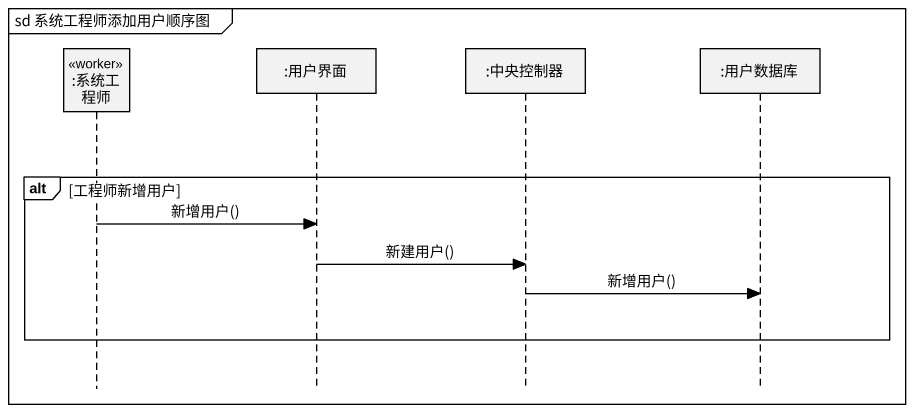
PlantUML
@startuml
mainframe sd 系统工程师添加用户顺序图
hide footbox
participant ":系统工程师" as 系统工程师 <<worker>>
participant ":用户界面" as 用户界面
participant ":中央控制器" as 中央控制器
participant ":用户数据库" as 用户数据库

alt 工程师新增用户
  系统工程师 -> 用户界面 : 新增用户()
  用户界面 -> 中央控制器 : 新建用户()
  中央控制器 -> 用户数据库 : 新增用户()
end
@enduml
